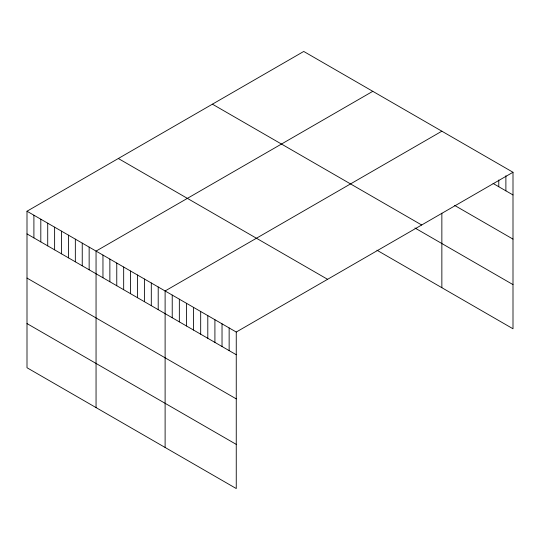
<?xml version="1.0" encoding="UTF-8"?>
<svg xmlns="http://www.w3.org/2000/svg" width="540" height="540" viewBox="0 0 540 540"><rect width="100%" height="100%" fill="white"/><g stroke="black" fill="none" stroke-linecap="round" stroke-linejoin="round"><path stroke-width="0.81" d="M513 172.267L236.257 332.039L236.257 488.545L27 367.733L27 211.228L303.743 51.455L513 172.267L513 328.772L376.94 250.216M372.796 91.321L96.053 251.1L96.053 407.599M441.855 131.193L165.112 290.966L165.112 447.471M493.081 183.445L513 194.947M454.66 205.429L513 239.112M212.416 104.18L421.673 224.991M414.923 227.981L513 284.607M118.328 158.504L327.584 279.315M27 211.228L236.257 332.039M27 233.908L236.257 354.726M27 278.073L236.257 398.885M27 323.575L236.257 444.386M505.886 175.716L505.886 190.843M498.771 180.009L498.771 186.732M441.855 213.199L441.855 287.692M229.142 327.935L229.142 350.615M222.028 323.825L222.028 346.505M214.913 319.721L214.913 342.401M207.799 315.61L207.799 338.29M200.684 311.506L200.684 334.186M193.57 307.395L193.57 330.075M186.455 303.291L186.455 325.971M179.341 299.18L179.341 321.86M172.226 295.076L172.226 317.756M158.207 286.976L158.207 309.663M151.301 282.994L151.301 305.674M144.396 279.005L144.396 301.685M137.491 275.015L137.491 297.702M130.586 271.033L130.586 293.713M123.674 267.043L123.674 289.724M116.768 263.061L116.768 285.741M109.863 259.072L109.863 281.752M102.958 255.083L102.958 277.763M89.147 247.111L89.147 269.791M82.242 243.122L82.242 265.801M75.337 239.139L75.337 261.819M68.431 235.15L68.431 257.83M61.526 231.161L61.526 253.847M54.621 227.178L54.621 249.858M47.716 223.189L47.716 245.869M40.811 219.2L40.811 241.886M33.905 215.217L33.905 237.897"/></g></svg>
